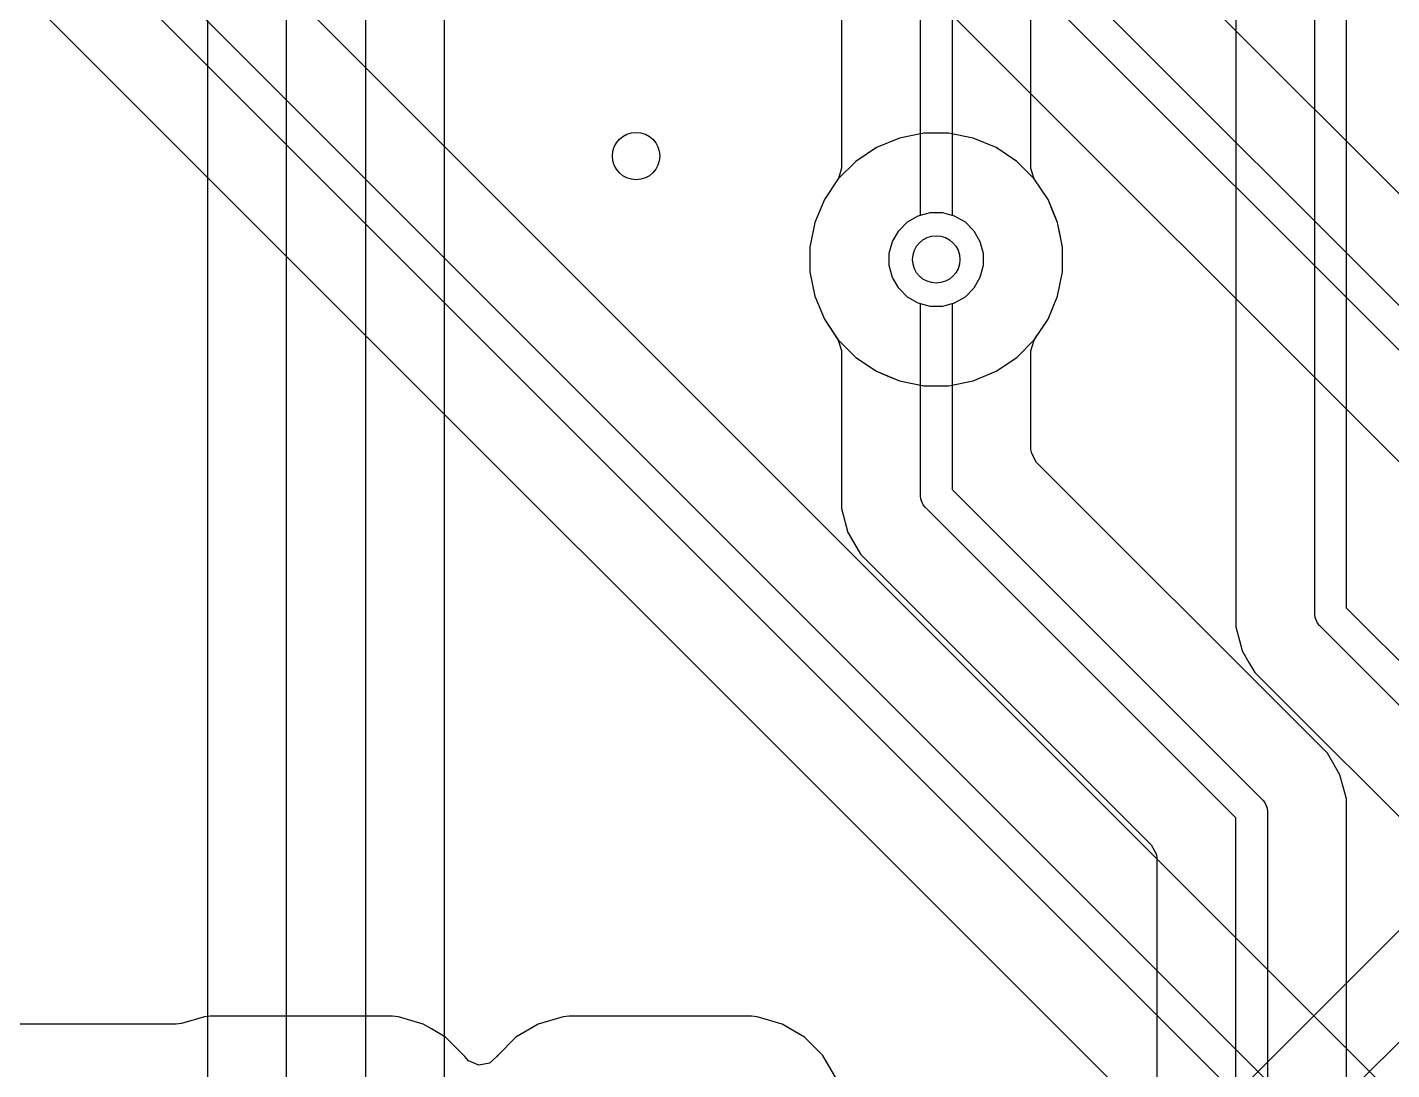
# Model space of a CAD drawing. Header units: inches. Extents: x 6.57 to 9.79, y -8.72 to -3.17.
# Drawn here: x 7.6668 to 8.0074, y -7.9582 to -7.6979 of the extents above; entities that cross this region are included whole.
import ezdxf

# ---------------------------------------------------------------- set-up
doc = ezdxf.new("R2010")
doc.units = ezdxf.units.IN
doc.header["$MEASUREMENT"] = 0
doc.layers.add('B.Cu', color=153, linetype='CONTINUOUS', true_color=0x4d7fc4)

msp = doc.modelspace()

# ---------------------------------------------------------------- linework, layer by layer
at = {"layer": 'B.Cu', "linetype": 'CONTINUOUS'}
for p, q in [((7.98819, -7.84449), (7.98819, -7.30315)), ((7.99606, -7.30315), (7.99606, -7.84286)), ((7.60236, -7.58695), (8.40403, -8.38861)), ((8.39961, -8.39534), (7.59564, -7.59137)), ((7.58419, -7.60778), (8.38788, -8.41147)), ((7.73153, -8.46972), (7.73153, -7.63335)), ((7.75121, -7.63335), (7.75121, -8.46564)), ((7.88976, -7.74484), (7.88976, -7.64755)), ((7.89764, -7.64918), (7.89764, -7.74484)), ((7.87006, -7.6529), (7.87006, -7.73308)), ((7.8937, -7.65191), (8.14456, -7.90278)), ((8.139, -7.90834), (7.88698, -7.65633)), ((7.71182, -7.65793), (7.71182, -8.47263)), ((7.77092, -7.7528), (7.77092, -7.65793)), ((7.91734, -7.73308), (7.91734, -7.65937)), ((8.41076, -8.36748), (7.70466, -7.66139)), ((7.87553, -7.67274), (8.11675, -7.91396)), ((8.04049, -7.77083), (7.95925, -7.68959)), ((7.96848, -7.6891), (7.96848, -7.84108)), ((7.8906, -7.72439), (7.88451, -7.7256)), ((7.8906, -7.72439), (7.88451, -7.7256)), ((7.8906, -7.72439), (7.88451, -7.7256)), ((7.8968, -7.72439), (7.8906, -7.72439)), ((7.8906, -7.72439), (7.8906, -7.72439)), ((7.8968, -7.72439), (7.8906, -7.72439)), ((7.8906, -7.72439), (7.8906, -7.72439)), ((7.8968, -7.72439), (7.8906, -7.72439)), ((7.8906, -7.72439), (7.8906, -7.72439)), ((7.90289, -7.7256), (7.8968, -7.72439)), ((7.8968, -7.72439), (7.8968, -7.72439)), ((7.90289, -7.7256), (7.8968, -7.72439)), ((7.8968, -7.72439), (7.8968, -7.72439)), ((7.90289, -7.7256), (7.8968, -7.72439)), ((7.8968, -7.72439), (7.8968, -7.72439)), ((7.87877, -7.72798), (7.87361, -7.73143)), ((7.87877, -7.72798), (7.87361, -7.73143)), ((7.87877, -7.72798), (7.87361, -7.73143)), ((7.88451, -7.7256), (7.87877, -7.72798)), ((7.88451, -7.7256), (7.87877, -7.72798)), ((7.88451, -7.7256), (7.87877, -7.72798)), ((7.87877, -7.72798), (7.87877, -7.72798)), ((7.87877, -7.72798), (7.87877, -7.72798)), ((7.87877, -7.72798), (7.87877, -7.72798)), ((7.88451, -7.7256), (7.88451, -7.7256)), ((7.88451, -7.7256), (7.88451, -7.7256)), ((7.88451, -7.7256), (7.88451, -7.7256)), ((7.90863, -7.72798), (7.90289, -7.7256)), ((7.90289, -7.7256), (7.90289, -7.7256)), ((7.90863, -7.72798), (7.90289, -7.7256)), ((7.90289, -7.7256), (7.90289, -7.7256)), ((7.90863, -7.72798), (7.90289, -7.7256)), ((7.90289, -7.7256), (7.90289, -7.7256)), ((7.91379, -7.73143), (7.90863, -7.72798)), ((7.90863, -7.72798), (7.90863, -7.72798)), ((7.91379, -7.73143), (7.90863, -7.72798)), ((7.90863, -7.72798), (7.90863, -7.72798)), ((7.91379, -7.73143), (7.90863, -7.72798)), ((7.90863, -7.72798), (7.90863, -7.72798)), ((7.87361, -7.73143), (7.86922, -7.73582)), ((7.87361, -7.73143), (7.86922, -7.73582)), ((7.87361, -7.73143), (7.86922, -7.73582)), ((7.87006, -7.73308), (7.86928, -7.73572)), ((7.87361, -7.73143), (7.87361, -7.73143)), ((7.87361, -7.73143), (7.87361, -7.73143)), ((7.87361, -7.73143), (7.87361, -7.73143)), ((7.91818, -7.73582), (7.91379, -7.73143)), ((7.91379, -7.73143), (7.91379, -7.73143)), ((7.91818, -7.73582), (7.91379, -7.73143)), ((7.91379, -7.73143), (7.91379, -7.73143)), ((7.91818, -7.73582), (7.91379, -7.73143)), ((7.91379, -7.73143), (7.91379, -7.73143)), ((7.91734, -7.73317), (7.91734, -7.73308)), ((7.91817, -7.73579), (7.91734, -7.73317)), ((7.86924, -7.73579), (7.86577, -7.74098)), ((7.86922, -7.73582), (7.86577, -7.74098)), ((7.86922, -7.73582), (7.86577, -7.74098)), ((7.86922, -7.73582), (7.86577, -7.74098)), ((7.86922, -7.73582), (7.86922, -7.73582)), ((7.86922, -7.73582), (7.86922, -7.73582)), ((7.86922, -7.73582), (7.86922, -7.73582)), ((7.86928, -7.73572), (7.86924, -7.73579)), ((7.92163, -7.74098), (7.91817, -7.73579)), ((7.92163, -7.74098), (7.91818, -7.73582)), ((7.91818, -7.73582), (7.91818, -7.73582)), ((7.92163, -7.74098), (7.91818, -7.73582)), ((7.91818, -7.73582), (7.91818, -7.73582)), ((7.92163, -7.74098), (7.91818, -7.73582)), ((7.91818, -7.73582), (7.91818, -7.73582)), ((7.86577, -7.74098), (7.8634, -7.74671)), ((7.86577, -7.74098), (7.8634, -7.74671)), ((7.86577, -7.74098), (7.8634, -7.74671)), ((7.86577, -7.74098), (7.8634, -7.74671)), ((7.86577, -7.74098), (7.86577, -7.74098)), ((7.86577, -7.74098), (7.86577, -7.74098)), ((7.86577, -7.74098), (7.86577, -7.74098)), ((7.86577, -7.74098), (7.86577, -7.74098)), ((7.92309, -7.74449), (7.92163, -7.74098)), ((7.92163, -7.74098), (7.92163, -7.74098)), ((7.92401, -7.74671), (7.92163, -7.74098)), ((7.92163, -7.74098), (7.92163, -7.74098)), ((7.92401, -7.74671), (7.92163, -7.74098)), ((7.92163, -7.74098), (7.92163, -7.74098)), ((7.9233, -7.745), (7.92163, -7.74098)), ((7.92163, -7.74098), (7.92163, -7.74098)), ((7.88651, -7.74654), (7.88918, -7.74499)), ((7.88651, -7.74654), (7.88918, -7.74499)), ((7.88651, -7.74654), (7.88918, -7.74499)), ((7.88651, -7.74654), (7.88918, -7.74499)), ((7.88918, -7.74499), (7.89216, -7.7442)), ((7.88918, -7.74499), (7.89216, -7.7442)), ((7.88918, -7.74499), (7.89216, -7.7442)), ((7.88918, -7.74499), (7.88976, -7.74484)), ((7.89216, -7.7442), (7.89524, -7.7442)), ((7.89216, -7.7442), (7.89524, -7.7442)), ((7.89216, -7.7442), (7.89524, -7.7442)), ((7.89524, -7.7442), (7.89822, -7.74499)), ((7.89524, -7.7442), (7.89822, -7.74499)), ((7.89524, -7.7442), (7.89822, -7.74499)), ((7.89764, -7.74484), (7.89822, -7.74499)), ((7.89822, -7.74499), (7.90089, -7.74654)), ((7.89822, -7.74499), (7.90089, -7.74654)), ((7.89822, -7.74499), (7.90089, -7.74654)), ((7.89822, -7.74499), (7.90089, -7.74654)), ((7.92401, -7.74671), (7.92309, -7.74449)), ((7.92401, -7.74671), (7.9233, -7.745)), ((7.8634, -7.74671), (7.86219, -7.7528)), ((7.8634, -7.74671), (7.86219, -7.7528)), ((7.8634, -7.74671), (7.86219, -7.7528)), ((7.8634, -7.74671), (7.86219, -7.7528)), ((7.8634, -7.74671), (7.8634, -7.74671)), ((7.8634, -7.74671), (7.8634, -7.74671)), ((7.8634, -7.74671), (7.8634, -7.74671)), ((7.8634, -7.74671), (7.8634, -7.74671)), ((7.88433, -7.74872), (7.88651, -7.74654)), ((7.88433, -7.74872), (7.88651, -7.74654)), ((7.88433, -7.74872), (7.88651, -7.74654)), ((7.88433, -7.74872), (7.88651, -7.74654)), ((7.90089, -7.74654), (7.90307, -7.74872)), ((7.90089, -7.74654), (7.90307, -7.74872)), ((7.90089, -7.74654), (7.90307, -7.74872)), ((7.90089, -7.74654), (7.90307, -7.74872)), ((7.92447, -7.74905), (7.92401, -7.74671)), ((7.92522, -7.7528), (7.92401, -7.74671)), ((7.92401, -7.74671), (7.92401, -7.74671)), ((7.92401, -7.74671), (7.92401, -7.74671)), ((7.92522, -7.7528), (7.92401, -7.74671)), ((7.92401, -7.74671), (7.92401, -7.74671)), ((7.92401, -7.74671), (7.92401, -7.74671)), ((7.92481, -7.75076), (7.92401, -7.74671)), ((7.88199, -7.75436), (7.88279, -7.75139)), ((7.88199, -7.75436), (7.88279, -7.75139)), ((7.88199, -7.75436), (7.88279, -7.75139)), ((7.88199, -7.75436), (7.88279, -7.75139)), ((7.88279, -7.75139), (7.88433, -7.74872)), ((7.88279, -7.75139), (7.88433, -7.74872)), ((7.88279, -7.75139), (7.88433, -7.74872)), ((7.88279, -7.75139), (7.88433, -7.74872)), ((7.90307, -7.74872), (7.90461, -7.75139)), ((7.90307, -7.74872), (7.90461, -7.75139)), ((7.90307, -7.74872), (7.90461, -7.75139)), ((7.90307, -7.74872), (7.90461, -7.75139)), ((7.90461, -7.75139), (7.90541, -7.75436)), ((7.90461, -7.75139), (7.90541, -7.75436)), ((7.90461, -7.75139), (7.90541, -7.75436)), ((7.90461, -7.75139), (7.90541, -7.75436)), ((7.92522, -7.7528), (7.92447, -7.74905)), ((7.92522, -7.7528), (7.92481, -7.75076)), ((7.77092, -8.43844), (7.77092, -7.7528)), ((7.86219, -7.7528), (7.86219, -7.75901)), ((7.86219, -7.7528), (7.86219, -7.75901)), ((7.86219, -7.7528), (7.86219, -7.75901)), ((7.86219, -7.7528), (7.86219, -7.75901)), ((7.88199, -7.75745), (7.88199, -7.75436)), ((7.88199, -7.75745), (7.88199, -7.75436)), ((7.88199, -7.75745), (7.88199, -7.75436)), ((7.88199, -7.75745), (7.88199, -7.75436)), ((7.90541, -7.75436), (7.90541, -7.75745)), ((7.90541, -7.75436), (7.90541, -7.75745)), ((7.90541, -7.75436), (7.90541, -7.75745)), ((7.90541, -7.75436), (7.90541, -7.75745)), ((7.92522, -7.75901), (7.92522, -7.7528)), ((7.92522, -7.7528), (7.92522, -7.7528)), ((7.92522, -7.7528), (7.92522, -7.7528)), ((7.92522, -7.75901), (7.92522, -7.7528)), ((7.92522, -7.7528), (7.92522, -7.7528)), ((7.92522, -7.7528), (7.92522, -7.7528)), ((7.92522, -7.75901), (7.92522, -7.7528)), ((7.92522, -7.7528), (7.92522, -7.7528)), ((7.92522, -7.7528), (7.92522, -7.7528)), ((7.92522, -7.75901), (7.92522, -7.7528)), ((7.92522, -7.7528), (7.92522, -7.7528)), ((7.92522, -7.7528), (7.92522, -7.7528)), ((7.88279, -7.76043), (7.88199, -7.75745)), ((7.88279, -7.76043), (7.88199, -7.75745)), ((7.88279, -7.76043), (7.88199, -7.75745)), ((7.88279, -7.76043), (7.88199, -7.75745)), ((7.90541, -7.75745), (7.90461, -7.76043)), ((7.90541, -7.75745), (7.90461, -7.76043)), ((7.90541, -7.75745), (7.90461, -7.76043)), ((7.90541, -7.75745), (7.90461, -7.76043)), ((7.86219, -7.75901), (7.8634, -7.7651)), ((7.86219, -7.75901), (7.8634, -7.7651)), ((7.86219, -7.75901), (7.8634, -7.7651)), ((7.86219, -7.75901), (7.8634, -7.7651)), ((7.88433, -7.7631), (7.88279, -7.76043)), ((7.88433, -7.7631), (7.88279, -7.76043)), ((7.88433, -7.7631), (7.88279, -7.76043)), ((7.88433, -7.7631), (7.88279, -7.76043)), ((7.90461, -7.76043), (7.90307, -7.7631)), ((7.90461, -7.76043), (7.90307, -7.7631)), ((7.90461, -7.76043), (7.90307, -7.7631)), ((7.90461, -7.76043), (7.90307, -7.7631)), ((7.92401, -7.7651), (7.92522, -7.75901)), ((7.92401, -7.7651), (7.92522, -7.75901)), ((7.92401, -7.7651), (7.92522, -7.75901)), ((7.92401, -7.7651), (7.92522, -7.75901)), ((7.8634, -7.7651), (7.8634, -7.7651)), ((7.8634, -7.7651), (7.86577, -7.77083)), ((7.8634, -7.7651), (7.8634, -7.7651)), ((7.8634, -7.7651), (7.86577, -7.77083)), ((7.8634, -7.7651), (7.8634, -7.7651)), ((7.8634, -7.7651), (7.86577, -7.77083)), ((7.8634, -7.7651), (7.8634, -7.7651)), ((7.8634, -7.7651), (7.86577, -7.77083)), ((7.88651, -7.76528), (7.88433, -7.7631)), ((7.88651, -7.76528), (7.88433, -7.7631)), ((7.88651, -7.76528), (7.88433, -7.7631)), ((7.88651, -7.76528), (7.88433, -7.7631)), ((7.88918, -7.76682), (7.88651, -7.76528)), ((7.88918, -7.76682), (7.88651, -7.76528)), ((7.88918, -7.76682), (7.88651, -7.76528)), ((7.88918, -7.76682), (7.88651, -7.76528)), ((7.90089, -7.76528), (7.89822, -7.76682)), ((7.90089, -7.76528), (7.89822, -7.76682)), ((7.90089, -7.76528), (7.89822, -7.76682)), ((7.90089, -7.76528), (7.89822, -7.76682)), ((7.90307, -7.7631), (7.90089, -7.76528)), ((7.90307, -7.7631), (7.90089, -7.76528)), ((7.90307, -7.7631), (7.90089, -7.76528)), ((7.90307, -7.7631), (7.90089, -7.76528)), ((7.92163, -7.77083), (7.92401, -7.7651)), ((7.92163, -7.77083), (7.92401, -7.7651)), ((7.92163, -7.77083), (7.92401, -7.7651)), ((7.92163, -7.77083), (7.92401, -7.7651)), ((7.88976, -7.76697), (7.88918, -7.76682)), ((7.89216, -7.76762), (7.88918, -7.76682)), ((7.89216, -7.76762), (7.88918, -7.76682)), ((7.89216, -7.76762), (7.88918, -7.76682)), ((7.88976, -7.81496), (7.88976, -7.76697)), ((7.89524, -7.76762), (7.89216, -7.76762)), ((7.89524, -7.76762), (7.89216, -7.76762)), ((7.89524, -7.76762), (7.89216, -7.76762)), ((7.89822, -7.76682), (7.89524, -7.76762)), ((7.89822, -7.76682), (7.89524, -7.76762)), ((7.89822, -7.76682), (7.89524, -7.76762)), ((7.89822, -7.76682), (7.89764, -7.76697)), ((7.89764, -7.76697), (7.89764, -7.81333)), ((7.86577, -7.77083), (7.86577, -7.77083)), ((7.86577, -7.77083), (7.86924, -7.77602)), ((7.86577, -7.77083), (7.86577, -7.77083)), ((7.86577, -7.77083), (7.86922, -7.776)), ((7.86577, -7.77083), (7.86577, -7.77083)), ((7.86577, -7.77083), (7.86922, -7.776)), ((7.86577, -7.77083), (7.86577, -7.77083)), ((7.86577, -7.77083), (7.86922, -7.776)), ((7.91818, -7.776), (7.92163, -7.77083)), ((7.91818, -7.776), (7.92163, -7.77083)), ((7.91818, -7.776), (7.92163, -7.77083)), ((7.9186, -7.77537), (7.92163, -7.77083)), ((7.91817, -7.77602), (7.9186, -7.77537)), ((7.86922, -7.776), (7.86922, -7.776)), ((7.86922, -7.776), (7.87361, -7.78039)), ((7.86922, -7.776), (7.86922, -7.776)), ((7.86922, -7.776), (7.87361, -7.78039)), ((7.86922, -7.776), (7.86922, -7.776)), ((7.86922, -7.776), (7.87361, -7.78039)), ((7.86924, -7.77602), (7.87006, -7.77864)), ((7.87006, -7.77864), (7.87006, -7.77873)), ((7.87006, -7.77873), (7.87006, -7.81155)), ((7.91379, -7.78039), (7.91818, -7.776)), ((7.91379, -7.78039), (7.91818, -7.776)), ((7.91379, -7.78039), (7.91818, -7.776)), ((7.91734, -7.77873), (7.91812, -7.77609)), ((7.91734, -7.80315), (7.91734, -7.77873)), ((7.91812, -7.77609), (7.91817, -7.77602)), ((7.87361, -7.78039), (7.87361, -7.78039)), ((7.87361, -7.78039), (7.87877, -7.78383)), ((7.87361, -7.78039), (7.87361, -7.78039)), ((7.87361, -7.78039), (7.87877, -7.78383)), ((7.87361, -7.78039), (7.87361, -7.78039)), ((7.87361, -7.78039), (7.87877, -7.78383)), ((7.90863, -7.78383), (7.91379, -7.78039)), ((7.90863, -7.78383), (7.91379, -7.78039)), ((7.90863, -7.78383), (7.91379, -7.78039)), ((7.87877, -7.78383), (7.87877, -7.78383)), ((7.87877, -7.78383), (7.88451, -7.78621)), ((7.87877, -7.78383), (7.87877, -7.78383)), ((7.87877, -7.78383), (7.882, -7.78517)), ((7.87877, -7.78383), (7.87877, -7.78383)), ((7.87877, -7.78383), (7.88451, -7.78621)), ((7.882, -7.78517), (7.88451, -7.78621)), ((7.90289, -7.78621), (7.90863, -7.78383)), ((7.90289, -7.78621), (7.90863, -7.78383)), ((7.90289, -7.78621), (7.90863, -7.78383)), ((7.88451, -7.78621), (7.88451, -7.78621)), ((7.88451, -7.78621), (7.8906, -7.78742)), ((7.88451, -7.78621), (7.8906, -7.78742)), ((7.88451, -7.78621), (7.88451, -7.78621)), ((7.88451, -7.78621), (7.8906, -7.78742)), ((7.8906, -7.78742), (7.8906, -7.78742)), ((7.8906, -7.78742), (7.8906, -7.78742)), ((7.8906, -7.78742), (7.8968, -7.78742)), ((7.8906, -7.78742), (7.8906, -7.78742)), ((7.8906, -7.78742), (7.8906, -7.78742)), ((7.8906, -7.78742), (7.8968, -7.78742)), ((7.8906, -7.78742), (7.8906, -7.78742)), ((7.8906, -7.78742), (7.8906, -7.78742)), ((7.8906, -7.78742), (7.8968, -7.78742)), ((7.8968, -7.78742), (7.90289, -7.78621)), ((7.8968, -7.78742), (7.90289, -7.78621)), ((7.8968, -7.78742), (7.90289, -7.78621)), ((7.8968, -7.78742), (7.8968, -7.78742)), ((7.8968, -7.78742), (7.8968, -7.78742)), ((7.8968, -7.78742), (7.8968, -7.78742)), ((8.13949, -7.79313), (7.89113, -8.04149)), ((7.91745, -7.80418), (7.91734, -7.80315)), ((7.91877, -7.8066), (7.91745, -7.80418)), ((7.90109, -8.0594), (8.15249, -7.808)), ((7.98696, -7.87478), (7.91877, -7.8066)), ((7.87006, -7.81155), (7.87006, -7.81155)), ((7.87006, -7.81155), (7.87006, -7.81807)), ((7.88984, -7.81573), (7.88976, -7.81496)), ((7.89043, -7.81715), (7.88984, -7.81573)), ((7.89764, -7.81333), (7.97522, -7.89092)), ((7.87006, -7.81807), (7.87006, -7.81807)), ((7.87006, -7.81807), (7.87167, -7.82409)), ((7.89092, -7.81774), (7.89043, -7.81715)), ((7.9685, -7.89533), (7.89092, -7.81774)), ((7.87167, -7.82409), (7.87167, -7.82409)), ((7.87167, -7.82409), (7.87181, -7.82433)), ((7.87181, -7.82433), (7.87181, -7.82433)), ((7.87181, -7.82433), (7.87478, -7.82948)), ((7.87478, -7.82948), (7.87478, -7.82948)), ((7.87478, -7.82948), (7.87946, -7.83416)), ((7.87946, -7.83416), (7.87946, -7.83416)), ((7.87946, -7.83416), (7.94737, -7.90206)), ((7.96848, -7.84108), (7.96848, -7.84108)), ((7.96848, -7.84108), (7.96848, -7.8476)), ((7.99606, -7.84286), (8.45636, -8.30315)), ((7.98826, -7.84526), (7.98819, -7.84449)), ((7.98885, -7.84668), (7.98826, -7.84526)), ((7.98934, -7.84727), (7.98885, -7.84668)), ((7.96848, -7.8476), (7.96848, -7.8476)), ((7.96848, -7.8476), (7.97007, -7.85351)), ((8.45194, -8.30987), (7.98934, -7.84727)), ((7.97007, -7.85351), (7.9701, -7.85361)), ((7.9701, -7.85361), (7.9711, -7.85536)), ((7.9711, -7.85536), (7.97177, -7.85651)), ((7.97177, -7.85651), (7.97321, -7.859)), ((7.97321, -7.859), (7.97321, -7.859)), ((7.97321, -7.859), (7.97789, -7.86368)), ((7.97789, -7.86368), (7.97789, -7.86368)), ((7.97789, -7.86368), (8.43564, -8.32143)), ((7.99136, -7.87918), (7.98696, -7.87478)), ((7.98696, -7.87478), (7.98696, -7.87478)), ((7.992, -7.8803), (7.99136, -7.87918)), ((7.99447, -7.88458), (7.992, -7.8803)), ((7.99527, -7.88755), (7.99447, -7.88458)), ((7.99608, -7.89059), (7.99527, -7.88755)), ((7.97522, -7.89092), (7.97571, -7.89151)), ((7.99608, -8.08741), (7.99608, -7.89059)), ((7.99608, -7.89059), (7.99608, -7.89059)), ((7.97571, -7.89151), (7.9763, -7.89293)), ((7.9763, -7.89293), (7.97638, -7.8937)), ((7.97638, -7.8937), (7.97638, -8.09917)), ((7.9685, -8.09917), (7.9685, -7.89533)), ((7.94737, -7.90206), (7.94869, -7.90448)), ((7.94869, -7.90448), (7.9488, -7.90552)), ((7.9488, -7.90552), (7.9488, -8.08741)), ((7.71102, -7.94498), (7.70531, -7.94664)), ((7.71247, -7.94486), (7.71102, -7.94498)), ((7.71102, -7.94498), (7.71102, -7.94498)), ((7.758, -7.94486), (7.71247, -7.94486)), ((7.71247, -7.94486), (7.71247, -7.94486)), ((7.75945, -7.94498), (7.758, -7.94486)), ((7.758, -7.94486), (7.758, -7.94486)), ((7.76567, -7.94678), (7.75945, -7.94498)), ((7.75945, -7.94498), (7.75945, -7.94498)), ((7.80059, -7.94498), (7.79437, -7.94678)), ((7.80204, -7.94486), (7.80059, -7.94498)), ((7.80059, -7.94498), (7.80059, -7.94498)), ((7.84757, -7.94486), (7.80204, -7.94486)), ((7.80204, -7.94486), (7.80204, -7.94486)), ((7.84902, -7.94498), (7.84757, -7.94486)), ((7.84757, -7.94486), (7.84757, -7.94486)), ((7.85523, -7.94678), (7.84902, -7.94498)), ((7.84902, -7.94498), (7.84902, -7.94498)), ((7.70394, -7.94683), (7.66048, -7.94683)), ((7.70531, -7.94664), (7.70394, -7.94683)), ((7.76769, -7.94798), (7.76567, -7.94678)), ((7.76567, -7.94678), (7.76567, -7.94678)), ((7.76567, -7.94678), (7.76567, -7.94678)), ((7.76567, -7.94678), (7.76567, -7.94678)), ((7.77123, -7.95008), (7.76769, -7.94798)), ((7.79437, -7.94678), (7.7888, -7.95008)), ((7.79437, -7.94678), (7.79437, -7.94678)), ((7.85725, -7.94798), (7.85523, -7.94678)), ((7.85523, -7.94678), (7.85523, -7.94678)), ((7.85523, -7.94678), (7.85523, -7.94678)), ((7.85523, -7.94678), (7.85523, -7.94678)), ((7.8608, -7.95008), (7.85725, -7.94798)), ((7.77124, -7.95008), (7.77123, -7.95008)), ((7.77581, -7.95465), (7.77124, -7.95008)), ((7.7888, -7.95008), (7.78423, -7.95465)), ((7.7888, -7.95008), (7.7888, -7.95008)), ((7.86538, -7.95465), (7.8608, -7.95008)), ((7.8608, -7.95008), (7.8608, -7.95008)), ((7.77582, -7.95466), (7.77581, -7.95465)), ((7.77581, -7.95465), (7.77581, -7.95465)), ((7.77584, -7.95469), (7.77582, -7.95466)), ((7.776, -7.95489), (7.77584, -7.95469)), ((7.77601, -7.95488), (7.776, -7.95489)), ((7.77696, -7.95598), (7.77601, -7.95488)), ((7.7795, -7.95703), (7.77696, -7.95598)), ((7.784, -7.95487), (7.78221, -7.95654)), ((7.78404, -7.95489), (7.784, -7.95487)), ((7.78421, -7.95467), (7.78404, -7.95489)), ((7.78422, -7.95466), (7.78421, -7.95467)), ((7.78423, -7.95465), (7.78422, -7.95466)), ((7.78423, -7.95465), (7.78423, -7.95465)), ((7.86867, -7.96022), (7.86538, -7.95465)), ((7.86538, -7.95465), (7.86538, -7.95465)), ((7.86538, -7.95465), (7.86538, -7.95465)), ((7.78221, -7.95654), (7.7795, -7.95703))]:
    msp.add_line(p, q, dxfattribs=at)
at = {"layer": 'B.Cu'}
for centre in [(7.81879, -7.73009), (7.81879, -7.73009), (7.81879, -7.73009), (7.81879, -7.73009), (7.8937, -7.75591), (7.8937, -7.75591), (7.8937, -7.75591), (7.8937, -7.75591)]:
    msp.add_circle(centre, 0.00591, dxfattribs=at)

doc.saveas('drawing.dxf')
